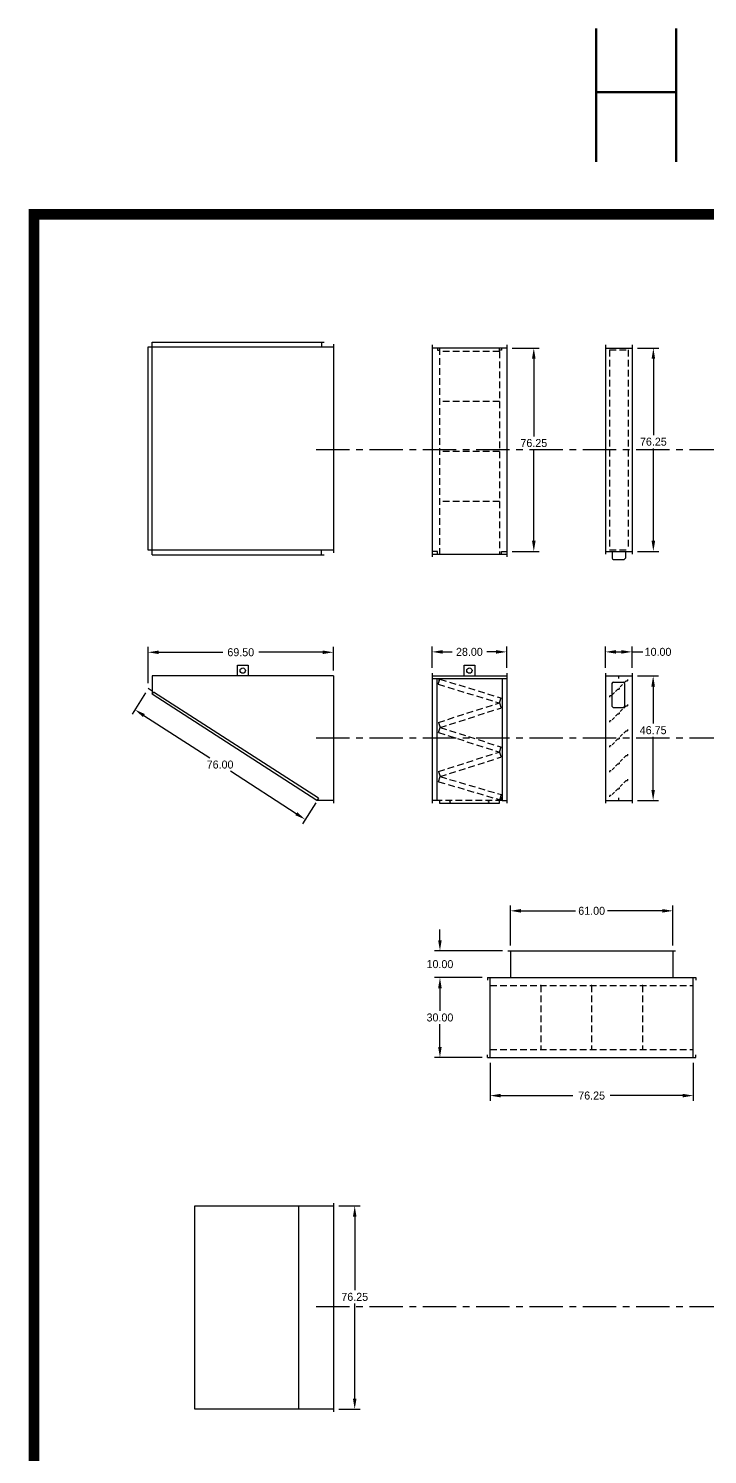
# Model space of a CAD drawing. Header units: inches. Extents: x 6 to 636, y -763 to 72.
# Drawn here: x 6 to 260, y -463 to 72 of the extents above; entities that cross this region are included whole.
import ezdxf

# ---------------------------------------------------------------- set-up
doc = ezdxf.new("R2010")
doc.units = ezdxf.units.IN
doc.header["$LTSCALE"] = 10
doc.header["$MEASUREMENT"] = 0
doc.linetypes.add('CENTER', pattern=[2, 1.25, -0.25, 0.25, -0.25])
doc.linetypes.add('HIDDEN', pattern=[0.375, 0.25, -0.125])
for name, color, linetype in [('CENTERLINE', 2, 'CENTER'), ('FA-FILTER', 5, 'Continuous'), ('FDT-HOOD', 5, 'Continuous'), ('HOOD', 5, 'Continuous'), ('INTAKE-DAMPER', 5, 'Continuous'), ('OBJECT', 5, 'Continuous'), ('RAM22UNIT', 3, 'Continuous')]:
    doc.layers.add(name, color=color, linetype=linetype)
doc.layers.add('TEXT', color=7, linetype='Continuous', lineweight=40)
doc.styles.add('S10', font='romans.shx', dxfattribs={"height": 0.1})
doc.dimstyles.new('DIMENSIONS', dxfattribs={"dimscale": 0, "dimtxt": 3, "dimasz": 4, "dimexe": 2, "dimexo": 2, "dimgap": 1, "dimtad": 0, "dimtih": 1, "dimtoh": 1, "dimzin": 0, "dimdsep": 46, "dimtxsty": 'Standard', "dimcen": 0.09, "dimclrd": 256, "dimclre": 256, "dimclrt": 1, "dimadec": 0, "dimazin": 0, "dimtfac": 1, "dimtofl": 0, "dimtmove": 0, "dimatfit": 3, "dimfxl": 0, "dimtolj": 1, "dimtzin": 0, "dimarcsym": 0})

# ---------------------------------------------------------------- blocks, each defined once
blk = doc.blocks.new('*D69')
at = {"layer": 'DEFPOINTS', "color": 0}
for p in [(119.97, -369.82), (119.97, -446.07), (127.96, -446.07)]:
    blk.add_point(p, dxfattribs=at)
at = {"layer": 'RAM22UNIT', "lineweight": -2}
for p, q in [((121.97, -369.82), (129.96, -369.82)), ((127.96, -373.82), (127.96, -401.45)), ((127.96, -442.07), (127.96, -406.45)), ((121.97, -446.07), (129.96, -446.07))]:
    blk.add_line(p, q, dxfattribs=at)
at = {"layer": 'RAM22UNIT'}
for points in [[(127.3, -373.82), (128.63, -373.82), (127.96, -369.82)], [(127.3, -442.07), (128.63, -442.07), (127.96, -446.07)]]:
    blk.add_solid(points, dxfattribs=at)
at = {"layer": 'RAM22UNIT', "color": 1, "insert": (127.96, -403.95), "char_height": 3, "attachment_point": 5}
blk.add_mtext('\\A1;76.25', dxfattribs=at)
blk = doc.blocks.new('*D80')
at = {"layer": 'DEFPOINTS', "color": 0}
for p in [(119.97, -162.22), (119.97, -171.07), (50.47, -175.81)]:
    blk.add_point(p, dxfattribs=at)
at = {"layer": 'RAM22UNIT', "lineweight": -2}
for p, q in [((50.47, -173.81), (50.47, -160.22)), ((119.97, -169.07), (119.97, -160.22)), ((54.47, -162.22), (78.47, -162.22)), ((115.97, -162.22), (91.97, -162.22))]:
    blk.add_line(p, q, dxfattribs=at)
at = {"layer": 'RAM22UNIT'}
for points in [[(54.47, -161.56), (54.47, -162.89), (50.47, -162.22)], [(115.97, -161.56), (115.97, -162.89), (119.97, -162.22)]]:
    blk.add_solid(points, dxfattribs=at)
at = {"layer": 'RAM22UNIT', "color": 1, "insert": (85.22, -162.22), "char_height": 3, "attachment_point": 5}
blk.add_mtext('\\A1;69.50', dxfattribs=at)
blk = doc.blocks.new('*D81')
at = {"layer": 'DEFPOINTS', "color": 0}
for p in [(50.64, -175.81), (114.52, -216.98), (109.4, -224.92)]:
    blk.add_point(p, dxfattribs=at)
at = {"layer": 'RAM22UNIT', "lineweight": -2}
for p, q in [((49.55, -177.49), (44.43, -185.43)), ((48.88, -185.92), (73.58, -201.84)), ((106.04, -222.76), (81.34, -206.84)), ((113.43, -218.66), (108.32, -226.6))]:
    blk.add_line(p, q, dxfattribs=at)
at = {"layer": 'RAM22UNIT'}
for points in [[(49.24, -185.36), (48.52, -186.48), (45.52, -183.75)], [(106.4, -222.2), (105.68, -223.32), (109.4, -224.92)]]:
    blk.add_solid(points, dxfattribs=at)
at = {"layer": 'RAM22UNIT', "color": 1, "insert": (77.46, -204.34), "char_height": 3, "attachment_point": 5}
blk.add_mtext('\\A1;76.00', dxfattribs=at)
blk = doc.blocks.new('*D82')
at = {"layer": 'DEFPOINTS', "color": 0}
for p in [(184.97, -162.08), (156.97, -170.07), (184.97, -170.07)]:
    blk.add_point(p, dxfattribs=at)
at = {"layer": 'RAM22UNIT', "lineweight": -2}
for p, q in [((156.97, -168.07), (156.97, -160.08)), ((184.97, -168.07), (184.97, -160.08)), ((160.97, -162.08), (164.47, -162.08)), ((180.97, -162.08), (177.47, -162.08))]:
    blk.add_line(p, q, dxfattribs=at)
at = {"layer": 'RAM22UNIT'}
for points in [[(160.97, -161.41), (160.97, -162.74), (156.97, -162.08)], [(180.97, -161.41), (180.97, -162.74), (184.97, -162.08)]]:
    blk.add_solid(points, dxfattribs=at)
at = {"layer": 'RAM22UNIT', "color": 1, "insert": (170.97, -162.08), "char_height": 3, "attachment_point": 5}
blk.add_mtext('\\A1;28.00', dxfattribs=at)
blk = doc.blocks.new('*D83')
at = {"layer": 'DEFPOINTS', "color": 0}
for p in [(231.97, -171.07), (239.9, -171.07), (231.97, -217.82)]:
    blk.add_point(p, dxfattribs=at)
at = {"layer": 'RAM22UNIT', "lineweight": -2}
for p, q in [((233.97, -171.07), (241.9, -171.07)), ((239.9, -175.07), (239.9, -188.95)), ((239.9, -213.82), (239.9, -193.95)), ((233.97, -217.82), (241.9, -217.82))]:
    blk.add_line(p, q, dxfattribs=at)
at = {"layer": 'RAM22UNIT'}
for points in [[(239.23, -175.07), (240.56, -175.07), (239.9, -171.07)], [(239.23, -213.82), (240.56, -213.82), (239.9, -217.82)]]:
    blk.add_solid(points, dxfattribs=at)
at = {"layer": 'RAM22UNIT', "color": 1, "insert": (239.9, -191.45), "char_height": 3, "attachment_point": 5}
blk.add_mtext('\\A1;46.75', dxfattribs=at)
blk = doc.blocks.new('*D86')
at = {"layer": 'DEFPOINTS', "color": 0}
for p in [(231.97, -162.07), (221.97, -170.07), (231.97, -170.07)]:
    blk.add_point(p, dxfattribs=at)
at = {"layer": 'RAM22UNIT', "lineweight": -2}
for p, q in [((221.97, -168.07), (221.97, -160.07)), ((231.97, -168.07), (231.97, -160.07)), ((225.97, -162.07), (227.97, -162.07)), ((231.97, -162.07), (235.97, -162.07))]:
    blk.add_line(p, q, dxfattribs=at)
at = {"layer": 'RAM22UNIT'}
for points in [[(225.97, -161.41), (225.97, -162.74), (221.97, -162.07)], [(227.97, -161.41), (227.97, -162.74), (231.97, -162.07)]]:
    blk.add_solid(points, dxfattribs=at)
at = {"layer": 'RAM22UNIT', "color": 1, "insert": (241.72, -162.07), "char_height": 3, "attachment_point": 5}
blk.add_mtext('\\A1;10.00', dxfattribs=at)
blk = doc.blocks.new('*D87')
at = {"layer": 'DEFPOINTS', "color": 0}
for p in [(184.97, -48.14), (184.97, -124.39), (195.13, -124.39)]:
    blk.add_point(p, dxfattribs=at)
at = {"layer": 'RAM22UNIT', "lineweight": -2}
for p, q in [((186.97, -48.14), (197.13, -48.14)), ((195.13, -52.14), (195.13, -81.26)), ((195.13, -120.39), (195.13, -86.26)), ((186.97, -124.39), (197.13, -124.39))]:
    blk.add_line(p, q, dxfattribs=at)
at = {"layer": 'RAM22UNIT'}
for points in [[(194.46, -52.14), (195.8, -52.14), (195.13, -48.14)], [(194.46, -120.39), (195.8, -120.39), (195.13, -124.39)]]:
    blk.add_solid(points, dxfattribs=at)
at = {"layer": 'RAM22UNIT', "color": 1, "insert": (195.13, -83.76), "char_height": 3, "attachment_point": 5}
blk.add_mtext('\\A1;76.25', dxfattribs=at)
blk = doc.blocks.new('*D88')
at = {"layer": 'DEFPOINTS', "color": 0}
for p in [(231.97, -48.14), (231.97, -124.39), (239.97, -124.39)]:
    blk.add_point(p, dxfattribs=at)
at = {"layer": 'RAM22UNIT', "lineweight": -2}
for p, q in [((233.97, -48.14), (241.97, -48.14)), ((239.97, -52.14), (239.97, -80.76)), ((239.97, -120.39), (239.97, -85.76)), ((233.97, -124.39), (241.97, -124.39))]:
    blk.add_line(p, q, dxfattribs=at)
at = {"layer": 'RAM22UNIT'}
for points in [[(239.31, -52.14), (240.64, -52.14), (239.97, -48.14)], [(239.31, -120.39), (240.64, -120.39), (239.97, -124.39)]]:
    blk.add_solid(points, dxfattribs=at)
at = {"layer": 'RAM22UNIT', "color": 1, "insert": (239.97, -83.26), "char_height": 3, "attachment_point": 5}
blk.add_mtext('\\A1;76.25', dxfattribs=at)
blk = doc.blocks.new('*D113')
at = {"layer": 'DEFPOINTS', "color": 0}
for p in [(159.93, -284.18), (177.71, -284.18), (177.71, -314.18)]:
    blk.add_point(p, dxfattribs=at)
at = {"layer": 'RAM22UNIT', "lineweight": -2}
for p, q in [((175.71, -284.18), (157.93, -284.18)), ((159.93, -288.18), (159.93, -296.68)), ((159.93, -310.18), (159.93, -301.68)), ((175.71, -314.18), (157.93, -314.18))]:
    blk.add_line(p, q, dxfattribs=at)
at = {"layer": 'RAM22UNIT'}
for points in [[(159.26, -288.18), (160.59, -288.18), (159.93, -284.18)], [(159.26, -310.18), (160.59, -310.18), (159.93, -314.18)]]:
    blk.add_solid(points, dxfattribs=at)
at = {"layer": 'RAM22UNIT', "color": 1, "insert": (159.93, -299.18), "char_height": 3, "attachment_point": 5}
blk.add_mtext('\\A1;30.00', dxfattribs=at)
blk = doc.blocks.new('*D114')
at = {"layer": 'DEFPOINTS', "color": 0}
for p in [(159.93, -274.18), (185.33, -274.18), (177.71, -284.18)]:
    blk.add_point(p, dxfattribs=at)
at = {"layer": 'RAM22UNIT', "lineweight": -2}
for p, q in [((159.93, -270.18), (159.93, -266.18)), ((183.33, -274.18), (157.93, -274.18)), ((175.71, -284.18), (157.93, -284.18)), ((159.93, -288.18), (159.93, -292.18))]:
    blk.add_line(p, q, dxfattribs=at)
at = {"layer": 'RAM22UNIT'}
for points in [[(159.26, -270.18), (160.59, -270.18), (159.93, -274.18)], [(159.26, -288.18), (160.59, -288.18), (159.93, -284.18)]]:
    blk.add_solid(points, dxfattribs=at)
at = {"layer": 'RAM22UNIT', "color": 1, "insert": (159.93, -279.18), "char_height": 3, "attachment_point": 5}
blk.add_mtext('\\A1;10.00', dxfattribs=at)
blk = doc.blocks.new('*D115')
at = {"layer": 'DEFPOINTS', "color": 0}
for p in [(247.33, -259.18), (186.33, -274.18), (247.33, -274.18)]:
    blk.add_point(p, dxfattribs=at)
at = {"layer": 'RAM22UNIT', "lineweight": -2}
for p, q in [((186.33, -272.18), (186.33, -257.18)), ((190.33, -259.18), (210.83, -259.18)), ((243.33, -259.18), (222.83, -259.18)), ((247.33, -272.18), (247.33, -257.18))]:
    blk.add_line(p, q, dxfattribs=at)
at = {"layer": 'RAM22UNIT'}
for points in [[(190.33, -258.52), (190.33, -259.85), (186.33, -259.18)], [(243.33, -258.52), (243.33, -259.85), (247.33, -259.18)]]:
    blk.add_solid(points, dxfattribs=at)
at = {"layer": 'RAM22UNIT', "color": 1, "insert": (216.83, -259.18), "char_height": 3, "attachment_point": 5}
blk.add_mtext('\\A1;61.00', dxfattribs=at)
blk = doc.blocks.new('*D116')
at = {"layer": 'DEFPOINTS', "color": 0}
for p in [(178.71, -314.18), (254.96, -314.18), (254.96, -328.47)]:
    blk.add_point(p, dxfattribs=at)
at = {"layer": 'RAM22UNIT', "lineweight": -2}
for p, q in [((178.71, -316.18), (178.71, -330.47)), ((254.96, -316.18), (254.96, -330.47)), ((182.71, -328.47), (209.83, -328.47)), ((250.96, -328.47), (223.83, -328.47))]:
    blk.add_line(p, q, dxfattribs=at)
at = {"layer": 'RAM22UNIT'}
for points in [[(182.71, -327.8), (182.71, -329.14), (178.71, -328.47)], [(250.96, -327.8), (250.96, -329.14), (254.96, -328.47)]]:
    blk.add_solid(points, dxfattribs=at)
at = {"layer": 'RAM22UNIT', "color": 1, "insert": (216.83, -328.47), "char_height": 3, "attachment_point": 5}
blk.add_mtext('\\A1;76.25', dxfattribs=at)

msp = doc.modelspace()

# ---------------------------------------------------------------- linework, layer by layer
at = {"layer": 'CENTERLINE'}
for p, q in [((306.014, -86.26), (111.017, -86.26)), ((306.014, -194.449), (111.017, -194.449)), ((306.014, -407.699), (111.017, -407.699))]:
    msp.add_line(p, q, dxfattribs=at)
at = {"layer": 'FA-FILTER'}
for p, q in [((156.974, -46.885), (156.974, -126.385)), ((184.974, -46.885), (184.974, -126.385)), ((184.974, -48.135), (156.974, -48.135)), ((156.974, -125.385), (184.974, -125.385)), ((156.974, -170.074), (156.974, -218.824)), ((156.974, -171.074), (184.974, -171.074)), ((168.974, -167.074), (172.974, -167.074)), ((168.974, -171.074), (168.974, -167.074)), ((172.974, -167.074), (172.974, -171.074)), ((184.974, -170.074), (184.974, -218.824)), ((156.974, -172.074), (184.974, -172.074)), ((158.724, -172.074), (158.724, -217.824)), ((183.224, -172.074), (183.224, -217.824)), ((158.724, -217.824), (156.974, -217.824)), ((159.724, -217.824), (159.724, -218.824)), ((159.724, -218.824), (182.224, -218.824)), ((182.224, -218.824), (182.224, -217.824)), ((183.224, -217.824), (184.974, -217.824))]:
    msp.add_line(p, q, dxfattribs=at)
at = {"layer": 'FA-FILTER', "color": 4, "linetype": 'HIDDEN'}
for p, q in [((158.974, -48.135), (158.974, -48.885)), ((158.974, -48.885), (159.474, -48.885)), ((159.724, -48.135), (159.724, -125.385)), ((182.224, -49.385), (159.724, -49.385)), ((182.224, -49.385), (182.224, -48.135)), ((182.224, -49.385), (182.224, -125.385)), ((182.974, -48.885), (182.474, -48.885)), ((182.974, -48.135), (182.974, -48.885)), ((182.224, -68.135), (159.724, -68.135)), ((182.224, -86.885), (159.724, -86.885)), ((182.224, -105.635), (159.724, -105.635)), ((158.974, -124.385), (156.974, -124.385)), ((158.974, -125.385), (158.974, -124.385)), ((182.974, -125.385), (182.974, -124.385)), ((182.974, -124.385), (184.974, -124.385)), ((159.287, -174.197), (159.873, -172.285)), ((159.287, -174.197), (182.235, -181.227)), ((159.58, -173.241), (159.58, -172.074)), ((159.873, -172.285), (182.82, -179.315)), ((159.348, -188.514), (182.213, -181.22)), ((182.224, -181.216), (182.832, -183.122)), ((182.246, -181.231), (182.832, -179.318)), ((159.956, -190.419), (182.82, -183.125)), ((159.348, -188.514), (159.956, -190.419)), ((159.348, -192.324), (159.956, -190.419)), ((159.348, -192.324), (182.213, -199.618)), ((159.956, -190.419), (182.82, -197.713)), ((182.224, -199.622), (182.832, -197.716)), ((159.348, -206.919), (182.213, -199.626)), ((159.956, -208.825), (182.82, -201.531)), ((182.224, -199.622), (182.832, -201.527)), ((159.348, -206.919), (159.956, -208.825)), ((159.391, -210.743), (159.956, -208.825)), ((159.391, -210.743), (182.416, -217.516)), ((159.956, -208.825), (182.98, -215.597)), ((183.224, -217.824), (158.724, -217.824)), ((182.428, -217.519), (182.992, -215.601))]:
    msp.add_line(p, q, dxfattribs=at)
at = {"layer": 'FA-FILTER', "color": 4}
msp.add_line((182.71, -216.56), (182.71, -217.824), dxfattribs=at)
at = {"layer": 'FA-FILTER'}
for centre, radius in [((170.974, -169.074), 1), ((163.724, -218.324), 0.125), ((178.224, -218.324), 0.125)]:
    msp.add_circle(centre, radius, dxfattribs=at)
at = {"layer": 'FDT-HOOD'}
for p, q in [((119.974, -368.824), (119.974, -447.074)), ((67.974, -369.824), (119.974, -369.824)), ((67.974, -446.074), (67.974, -369.824)), ((106.974, -446.074), (106.974, -369.824)), ((119.974, -446.074), (67.974, -446.074))]:
    msp.add_line(p, q, dxfattribs=at)
at = {"layer": 'HOOD'}
for p, q in [((50.474, -47.635), (119.974, -47.635)), ((50.474, -123.885), (50.474, -47.635)), ((51.974, -45.885), (116.474, -45.885)), ((51.974, -125.635), (51.974, -45.885)), ((115.474, -45.885), (115.474, -47.635)), ((119.974, -46.635), (119.974, -124.885)), ((119.974, -123.885), (50.474, -123.885)), ((51.974, -125.635), (116.474, -125.635)), ((115.474, -125.635), (115.474, -123.885)), ((119.974, -171.074), (51.974, -171.074)), ((51.974, -171.074), (51.974, -177.967)), ((83.974, -167.074), (87.974, -167.074)), ((83.974, -171.074), (83.974, -167.074)), ((87.974, -167.074), (87.974, -171.074)), ((119.974, -171.074), (119.974, -218.824)), ((51.974, -176.777), (50.474, -175.81)), ((51.974, -177.967), (52.516, -177.126)), ((113.814, -217.824), (51.974, -177.967)), ((114.355, -216.983), (52.516, -177.126)), ((114.355, -216.983), (113.814, -217.824)), ((119.974, -217.824), (113.814, -217.824))]:
    msp.add_line(p, q, dxfattribs=at)
msp.add_circle((85.974, -169.074), 1, dxfattribs=at)
at = {"layer": 'INTAKE-DAMPER'}
for p, q in [((221.974, -46.885), (221.974, -125.385)), ((231.974, -46.885), (231.974, -125.385)), ((221.974, -48.135), (231.974, -48.135)), ((221.974, -124.385), (231.974, -124.385)), ((224.474, -124.385), (224.474, -126.885)), ((224.974, -127.385), (228.974, -127.385)), ((229.474, -124.385), (229.474, -126.885)), ((221.959, -171.074), (231.959, -171.074)), ((221.974, -170.074), (221.974, -218.824)), ((231.974, -170.074), (231.974, -218.824)), ((221.974, -217.824), (231.974, -217.824))]:
    msp.add_line(p, q, dxfattribs=at)
at = {"layer": 'INTAKE-DAMPER', "color": 4, "linetype": 'HIDDEN'}
for p, q in [((223.474, -48.76), (223.474, -123.76)), ((223.474, -48.76), (230.474, -48.76)), ((230.474, -48.76), (230.474, -123.76)), ((223.474, -123.76), (230.474, -123.76)), ((226.959, -171.074), (226.959, -172.074)), ((226.974, -217.824), (226.974, -216.824))]:
    msp.add_line(p, q, dxfattribs=at)
at = {"layer": 'INTAKE-DAMPER', "color": 4, "linetype": 'HIDDEN', "ltscale": 0.5}
for p, q in [((226.709, -175.999), (224.13, -178.578)), ((226.709, -175.999), (227.209, -175.999)), ((229.788, -172.92), (227.209, -175.499)), ((227.209, -175.499), (227.209, -175.999)), ((226.709, -185.349), (224.13, -187.928)), ((226.709, -185.349), (227.209, -185.349)), ((229.788, -182.27), (227.209, -184.849)), ((227.209, -184.849), (227.209, -185.349)), ((229.788, -191.62), (227.209, -194.199)), ((226.709, -194.699), (224.13, -197.278)), ((226.709, -194.699), (227.209, -194.699)), ((227.209, -194.199), (227.209, -194.699)), ((229.788, -200.97), (227.209, -203.549)), ((226.709, -204.049), (224.13, -206.628)), ((226.709, -204.049), (227.209, -204.049)), ((227.209, -203.549), (227.209, -204.049)), ((226.709, -213.399), (224.13, -215.978)), ((226.709, -213.399), (227.209, -213.399)), ((229.788, -210.32), (227.209, -212.899)), ((227.209, -212.899), (227.209, -213.399))]:
    msp.add_line(p, q, dxfattribs=at)
at = {"layer": 'INTAKE-DAMPER', "ltscale": 12}
for p, q in [((224.459, -173.944), (224.459, -182.404)), ((224.929, -173.474), (228.689, -173.474)), ((229.159, -173.944), (229.159, -182.404)), ((224.929, -182.874), (228.689, -182.874))]:
    msp.add_line(p, q, dxfattribs=at)
at = {"layer": 'INTAKE-DAMPER', "color": 4, "linetype": 'HIDDEN', "ltscale": 12}
for p, q in [((229.788, -172.92), (230.288, -172.92)), ((230.288, -172.42), (230.288, -172.92)), ((223.63, -179.078), (223.63, -178.578)), ((224.13, -178.578), (223.63, -178.578)), ((230.288, -181.77), (230.288, -182.27)), ((229.788, -182.27), (230.288, -182.27)), ((224.13, -187.928), (223.63, -187.928)), ((223.63, -188.428), (223.63, -187.928)), ((229.788, -191.62), (230.288, -191.62)), ((230.288, -191.12), (230.288, -191.62)), ((223.63, -197.778), (223.63, -197.278)), ((224.13, -197.278), (223.63, -197.278)), ((229.788, -200.97), (230.288, -200.97)), ((230.288, -200.47), (230.288, -200.97)), ((224.13, -206.628), (223.63, -206.628)), ((223.63, -207.128), (223.63, -206.628)), ((229.788, -210.32), (230.288, -210.32)), ((230.288, -209.82), (230.288, -210.32)), ((224.13, -215.978), (223.63, -215.978)), ((223.63, -216.478), (223.63, -215.978))]:
    msp.add_line(p, q, dxfattribs=at)
at = {"layer": 'INTAKE-DAMPER'}
for centre, start, end in [((224.974, -126.885), 180, 270), ((228.974, -126.885), 270, 0)]:
    msp.add_arc(centre, 0.5, start, end, dxfattribs=at)
at = {"layer": 'INTAKE-DAMPER', "ltscale": 12}
for centre, start, end in [((224.929, -173.944), 90, 180), ((228.689, -173.944), 0, 90), ((224.929, -182.404), 180, 270), ((228.689, -182.404), 270, 0)]:
    msp.add_arc(centre, 0.47, start, end, dxfattribs=at)
at = {"layer": 'OBJECT'}
for p, q in [((185.332, -274.184), (248.332, -274.184)), ((186.332, -274.184), (186.332, -284.184)), ((247.332, -274.184), (247.332, -284.184)), ((177.707, -284.184), (255.957, -284.184)), ((177.707, -284.184), (177.707, -285.184)), ((178.707, -314.184), (178.707, -284.184)), ((254.957, -314.184), (254.957, -284.184)), ((255.957, -284.184), (255.957, -285.184)), ((177.707, -314.184), (177.707, -313.184)), ((177.707, -314.184), (255.957, -314.184)), ((255.957, -314.184), (255.957, -313.184))]:
    msp.add_line(p, q, dxfattribs=at)
at = {"layer": 'OBJECT', "color": 4, "linetype": 'HIDDEN'}
for p, q in [((178.707, -287.184), (254.957, -287.184)), ((197.769, -287.184), (197.769, -311.184)), ((216.832, -287.184), (216.832, -311.184)), ((235.894, -287.184), (235.894, -311.184)), ((178.707, -311.184), (254.957, -311.184))]:
    msp.add_line(p, q, dxfattribs=at)
at = {"layer": 'OBJECT'}
for p in [(197.769, -287.184), (216.832, -287.184), (235.894, -287.184)]:
    msp.add_point(p, dxfattribs=at)
at = {"layer": 'TEXT', "color": 3, "const_width": 4}
msp.add_lwpolyline([(7.613, 1.965), (7.613, -760.75), (634.302, -760.75), (634.302, 1.965)], close=True, dxfattribs=at)

# ---------------------------------------------------------------- texts
at = {"layer": 'TEXT', "color": 3, "style": 'S10'}
msp.add_text('H22M', height=50, dxfattribs=at).set_placement((209.967, 21.688))

# ---------------------------------------------------------------- dimensions: what is measured, and where the dimension line sits
at = {"layer": 'RAM22UNIT'}
for base, p1, p2, picture, middle in [((195.129, -124.385), (184.974, -48.135), (184.974, -124.385), '*D87', (195.129, -83.76)), ((239.974, -124.385), (231.974, -48.135), (231.974, -124.385), '*D88', (239.974, -83.26)), ((239.895, -171.074), (231.974, -217.824), (231.974, -171.074), '*D83', (239.895, -191.449)), ((127.963, -446.074), (119.974, -369.824), (119.974, -446.074), '*D69', (127.963, -403.949))]:
    dim = msp.add_linear_dim(base=base, p1=p1, p2=p2, angle=90, dimstyle='DIMENSIONS', override={"dimscale": 1}, dxfattribs=at)
    dim.commit()
    dim.dimension.update_dxf_attribs({"geometry": picture, "text_midpoint": middle, "dimtype": 160})
for base, p1, p2, picture, middle in [((119.974, -162.225), (50.474, -175.81), (119.974, -171.074), '*D80', (85.224, -162.225)), ((184.974, -162.075), (156.974, -170.074), (184.974, -170.074), '*D82', (170.974, -162.075)), ((231.974, -162.074), (221.974, -170.074), (231.974, -170.074), '*D86', (241.724, -162.074)), ((247.332, -259.184), (186.332, -274.184), (247.332, -274.184), '*D115', (216.832, -259.184)), ((254.957, -328.469), (178.707, -314.184), (254.957, -314.184), '*D116', (216.832, -328.469))]:
    dim = msp.add_linear_dim(base=base, p1=p1, p2=p2, dimstyle='DIMENSIONS', override={"dimscale": 1}, dxfattribs=at)
    dim.commit()
    dim.dimension.update_dxf_attribs({"geometry": picture, "text_midpoint": middle})
dim = msp.add_aligned_dim(p1=(50.635, -175.81), p2=(114.516, -216.983), distance=-9.446, dimstyle='DIMENSIONS', override={"dimscale": 1}, dxfattribs=at)
dim.commit()
dim.dimension.update_dxf_attribs({"geometry": '*D81', "text_midpoint": (77.458, -204.337)})
for base, p1, p2, override, picture, middle in [((159.926, -274.184), (177.707, -284.184), (185.332, -274.184), {"dimscale": 1, "dimtmove": 1}, '*D114', (159.926, -279.184)), ((159.926, -284.184), (177.707, -314.184), (177.707, -284.184), {"dimscale": 1}, '*D113', (159.926, -299.184))]:
    dim = msp.add_linear_dim(base=base, p1=p1, p2=p2, angle=90, dimstyle='DIMENSIONS', override=override, dxfattribs=at)
    dim.commit()
    dim.dimension.update_dxf_attribs({"geometry": picture, "text_midpoint": middle})

doc.saveas('drawing.dxf')
